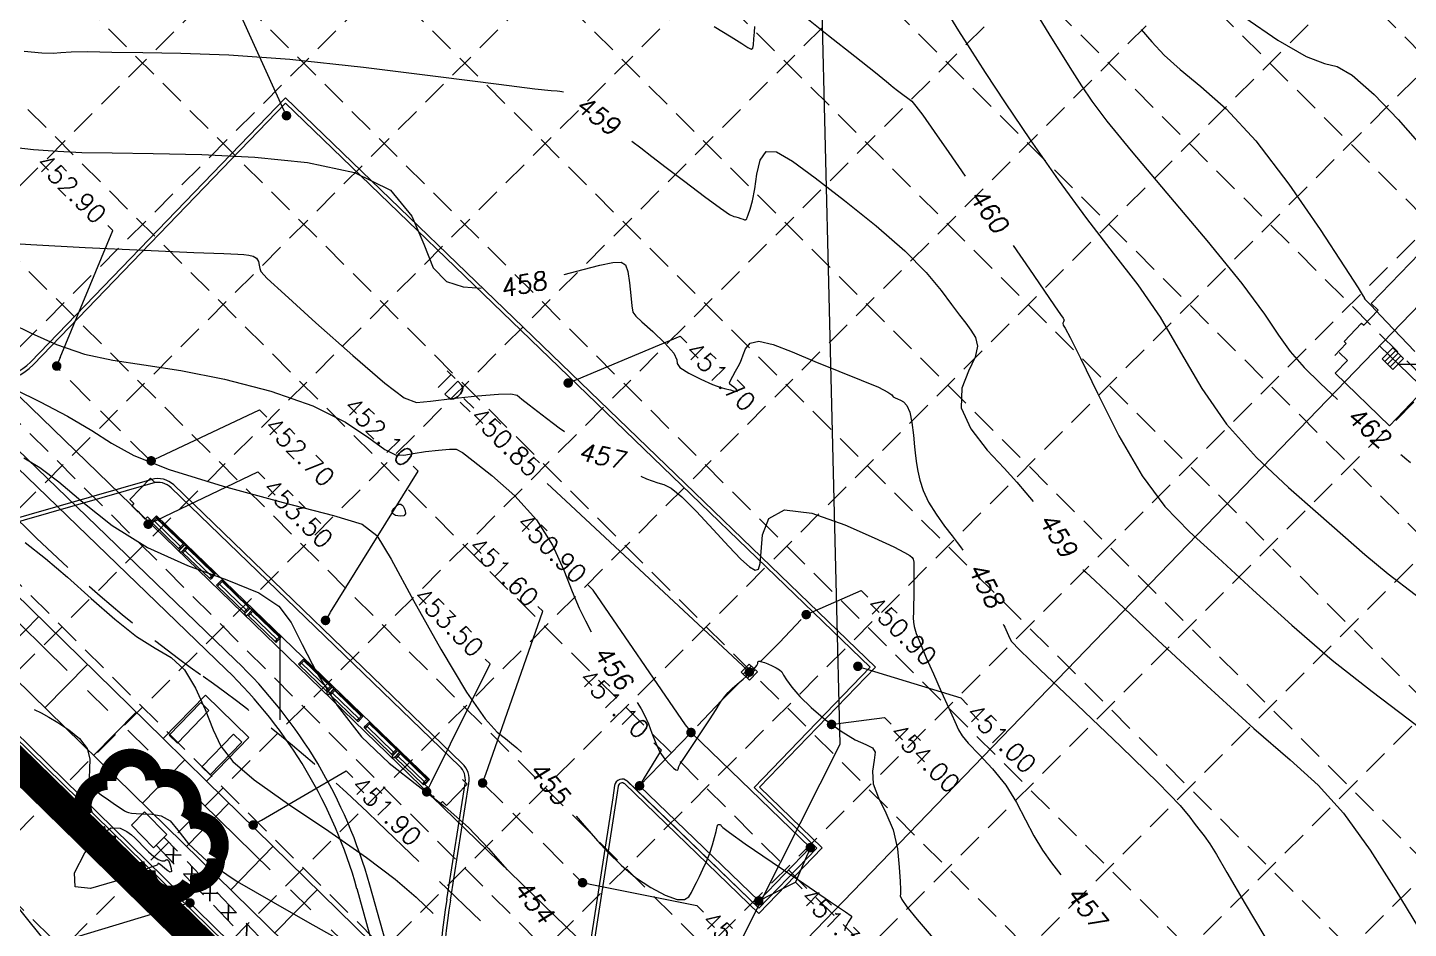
# Model space of a CAD drawing. Header units: inches. Extents: x 4334 to 5439, y 4649 to 5754.
# Drawn here: x 4711.9 to 4893.8, y 5162 to 5280.7 of the extents above; entities that cross this region are included whole.
import ezdxf
from ezdxf.enums import TextEntityAlignment as Align

# ---------------------------------------------------------------- set-up
doc = ezdxf.new("R2010")
doc.units = ezdxf.units.IN
doc.header["$LTSCALE"] = 30
doc.header["$MEASUREMENT"] = 0
for name, pattern in [('DIVIDE2', [0.625, 0.25, -0.125, 0, -0.125, 0, -0.125]), ('HIDDEN', [0.375, 0.25, -0.125]), ('HIDDEN2', [0.1875, 0.125, -0.0625]), ('PHANTOM2', [1.25, 0.625, -0.125, 0.125, -0.125, 0.125, -0.125])]:
    doc.linetypes.add(name, pattern=pattern)
for name, color, linetype in [('0s-furniture', 7, 'Continuous'), ('0S-jnts', 7, 'Continuous'), ('0S-walk', 1, 'Continuous'), ('BLDG', 10, 'Continuous'), ('BNDY RWC', 4, 'PHANTOM2'), ('CONTOUR_TXT', 5, 'Continuous'), ('CP-RIDGE-LINE', 7, 'HIDDEN2'), ('CURB', 6, 'Continuous'), ('CURB_FACE', 7, 'Continuous'), ('DA LINE', 211, 'DIVIDE2'), ('EC', 15, 'Continuous'), ('EX DUCT BANK', 1, 'HIDDEN'), ('GRID', 254, 'HIDDEN'), ('LEGEND', 7, 'Continuous'), ('PC', 15, 'Continuous'), ('PMAIN_EXST_DEMO', 7, 'Continuous'), ('SAWCUT', 3, 'HIDDEN'), ('SILTFENCE', 23, 'HIDDEN'), ('SW_AREA_DRAINS', 7, 'Continuous'), ('SW_INLET_EXST', 7, 'Continuous'), ('SW_PIPE_EXIST', 7, 'HIDDEN2'), ('SW_PIPE_HDPE', 6, 'Continuous'), ('SW_PIPE_HDPE_18', 1, 'Continuous')]:
    doc.layers.add(name, color=color, linetype=linetype)
doc.styles.add('C80', font='SIMPLEX.shx', dxfattribs={"height": 0.04})

# ---------------------------------------------------------------- blocks, each defined once
blk = doc.blocks.new('_Dot')
at = {"color": 0, "linetype": 'ByBlock', "lineweight": -2}
blk.add_line((-0.5, 0), (-1, 0), dxfattribs=at)
at = {"color": 0, "linetype": 'ByBlock', "const_width": 0.5}
blk.add_lwpolyline([(-0.25, 0, 1), (0.25, 0, 1)], format="xyb", close=True, dxfattribs=at)
blk = doc.blocks.new('inlet protection')
at = {"layer": 'LEGEND', "color": 170, "ltscale": 100, "const_width": 9.48}
blk.add_lwpolyline([(38.03, 58.52, 0.520567), (38.03, 58.52, 0.765195), (16.58, 47.73, 0.417879), (16.45, 28.3, 0.6649), (40.96, 24.56, 0.744833), (68.6, 22.24, 0.975642), (85.82, 40.03, 0.520567), (81.53, 61.46, 0.520567), (65.81, 60.03, 0.540264), (38.03, 58.52)], format="xyb", close=True, dxfattribs=at)

msp = doc.modelspace()

# ---------------------------------------------------------------- linework, layer by layer
at = {"layer": '0s-furniture', "color": 7, "lineweight": 0}
for points in [[(4730.58, 5187.43), (4734.75, 5191.74), (4735.83, 5190.7), (4731.66, 5186.39)], [(4734.9, 5183.26), (4739.07, 5187.57), (4740.14, 5186.53), (4735.98, 5182.22)]]:
    msp.add_lwpolyline(points, close=True, dxfattribs=at)
at = {"layer": '0S-jnts', "color": 7, "lineweight": 0}
for p, q in [((4713.39, 5203.05), (4707.79, 5197.33)), ((4719.81, 5196.77), (4714.21, 5191.05)), ((4726.23, 5190.48), (4720.63, 5184.77)), ((4735.5, 5181.4), (4729.79, 5187)), ((4732.64, 5184.2), (4727.05, 5178.48)), ((4738.46, 5178.5), (4732.87, 5172.79)), ((4744.28, 5172.81), (4738.69, 5167.09)), ((4750.11, 5167.11), (4744.51, 5161.39))]:
    msp.add_line(p, q, dxfattribs=at)
at = {"layer": '0S-walk', "color": 7, "lineweight": 0}
for p, q in [((4702.48, 5213.73), (4729.79, 5187)), ((4693.99, 5210.84), (4765.39, 5140.95)), ((4735.38, 5192.72), (4729.79, 5187)), ((4735.38, 5192.72), (4741.1, 5187.12)), ((4741.1, 5187.12), (4735.5, 5181.4)), ((4735.5, 5181.4), (4766.37, 5151.19))]:
    msp.add_line(p, q, dxfattribs=at)
at = {"layer": 'BLDG', "color": 7, "lineweight": 0}
for p, q in [((4888.92, 5244.32), (4899.34, 5255.11)), ((4889.85, 5243.42), (4888.92, 5244.32)), ((4887.94, 5241.44), (4889.85, 5243.42)), ((4885.35, 5239.31), (4887.67, 5241.71)), ((4887.67, 5241.71), (4887.94, 5241.44)), ((4884.12, 5237.48), (4885.63, 5239.04)), ((4885.63, 5239.04), (4885.35, 5239.31)), ((4885.79, 5236.81), (4884.17, 5235.13)), ((4884.71, 5237.85), (4885.79, 5236.81)), ((4884.17, 5235.13), (4891.33, 5228.21)), ((4891.33, 5228.21), (4895.96, 5233.01)), ((4728.12, 5221.3), (4725.4, 5218.48)), ((4728.75, 5220.69), (4728.12, 5221.3)), ((4725.4, 5218.48), (4725.93, 5217.96)), ((4725.93, 5217.96), (4725.65, 5217.66)), ((4725.65, 5217.66), (4726.47, 5216.86)), ((4726.47, 5216.86), (4726.54, 5216.91)), ((4726.54, 5216.91), (4726.66, 5216.79)), ((4726.66, 5216.79), (4726.62, 5216.72)), ((4726.62, 5216.72), (4727.44, 5215.92)), ((4727.44, 5215.92), (4727.73, 5216.22)), ((4727.73, 5216.22), (4728.27, 5215.7)), ((4728.27, 5215.7), (4728.91, 5216.36)), ((4728.34, 5215.41), (4731.83, 5212.04)), ((4728.6, 5215.68), (4732.09, 5212.31)), ((4764.88, 5181.63), (4728.91, 5216.36)), ((4728.91, 5216.01), (4732.41, 5212.64)), ((4728.97, 5216.07), (4732.46, 5212.7)), ((4735.89, 5208.11), (4732.4, 5211.49)), ((4736.15, 5208.38), (4732.66, 5211.76)), ((4736.47, 5208.71), (4732.98, 5212.09)), ((4736.53, 5208.77), (4733.03, 5212.15)), ((4737.55, 5207.67), (4741.04, 5204.3)), ((4737.61, 5207.73), (4741.1, 5204.36)), ((4736.97, 5207.07), (4740.46, 5203.7)), ((4737.23, 5207.34), (4740.72, 5203.97)), ((4744.53, 5199.78), (4741.03, 5203.15)), ((4744.79, 5200.05), (4741.29, 5203.42)), ((4745.1, 5200.38), (4741.61, 5203.75)), ((4745.16, 5200.44), (4741.67, 5203.81)), ((4748.02, 5196.93), (4751.51, 5193.55)), ((4748.34, 5197.26), (4751.83, 5193.88)), ((4748.4, 5197.32), (4751.89, 5193.94)), ((4747.76, 5196.66), (4751.25, 5193.28)), ((4755.89, 5189.96), (4752.4, 5193.33)), ((4755.95, 5190.02), (4752.46, 5193.39)), ((4755.32, 5189.36), (4751.82, 5192.73)), ((4755.58, 5189.63), (4752.08, 5193)), ((4756.4, 5188.32), (4759.89, 5184.95)), ((4756.66, 5188.59), (4760.15, 5185.22)), ((4756.97, 5188.92), (4760.47, 5185.55)), ((4757.03, 5188.98), (4760.52, 5185.61)), ((4763.95, 5181.03), (4760.46, 5184.4)), ((4764.21, 5181.3), (4760.72, 5184.67)), ((4764.53, 5181.63), (4761.04, 5185)), ((4764.59, 5181.69), (4761.09, 5185.06)), ((4764.25, 5180.97), (4764.88, 5181.63)), ((4764.78, 5180.45), (4764.25, 5180.97)), ((4764.49, 5180.15), (4764.78, 5180.45)), ((4769.84, 5181.01), (4767.12, 5178.2)), ((4769.21, 5181.62), (4769.84, 5181.01)), ((4765.32, 5179.36), (4764.49, 5180.15)), ((4765.39, 5179.4), (4765.32, 5179.36)), ((4765.51, 5179.29), (4765.39, 5179.4)), ((4765.47, 5179.21), (4765.51, 5179.29)), ((4766.29, 5178.42), (4765.47, 5179.21)), ((4766.58, 5178.72), (4766.29, 5178.42)), ((4767.12, 5178.2), (4766.58, 5178.72))]:
    msp.add_line(p, q, dxfattribs=at)
for points in [[(4728.4, 5215.75), (4728.54, 5215.62), (4728.34, 5215.41), (4728.2, 5215.54)], [(4728.84, 5216.2), (4728.97, 5216.07), (4728.54, 5215.62), (4728.4, 5215.75)], [(4732.03, 5212.25), (4732.17, 5212.12), (4731.96, 5211.91), (4731.83, 5212.04)], [(4732.87, 5212.31), (4732.12, 5211.53), (4731.88, 5211.76), (4732.63, 5212.54)], [(4732.46, 5212.7), (4732.6, 5212.57), (4732.17, 5212.12), (4732.03, 5212.25)], [(4732.6, 5211.7), (4732.47, 5211.83), (4732.26, 5211.62), (4732.4, 5211.49)], [(4733.03, 5212.15), (4732.9, 5212.28), (4732.47, 5211.83), (4732.6, 5211.7)], [(4736.23, 5208.19), (4736.09, 5208.32), (4735.89, 5208.11), (4736.03, 5207.98)], [(4736.66, 5208.64), (4736.53, 5208.77), (4736.09, 5208.32), (4736.23, 5208.19)], [(4737.47, 5207.86), (4737.61, 5207.73), (4737.17, 5207.28), (4737.04, 5207.41)], [(4737.04, 5207.41), (4737.17, 5207.28), (4736.97, 5207.07), (4736.83, 5207.2)], [(4741.5, 5203.97), (4740.75, 5203.19), (4740.51, 5203.42), (4741.26, 5204.2)], [(4741.1, 5204.36), (4741.23, 5204.23), (4740.8, 5203.78), (4740.67, 5203.91)], [(4740.67, 5203.91), (4740.8, 5203.78), (4740.6, 5203.57), (4740.46, 5203.7)], [(4741.23, 5203.36), (4741.1, 5203.49), (4740.9, 5203.28), (4741.03, 5203.15)], [(4741.67, 5203.81), (4741.53, 5203.94), (4741.1, 5203.49), (4741.23, 5203.36)], [(4745.3, 5200.31), (4745.16, 5200.44), (4744.73, 5199.99), (4744.86, 5199.86)], [(4744.86, 5199.86), (4744.73, 5199.99), (4744.53, 5199.78), (4744.66, 5199.65)], [(4747.83, 5197), (4747.96, 5196.87), (4747.76, 5196.66), (4747.63, 5196.79)], [(4748.26, 5197.45), (4748.4, 5197.32), (4747.96, 5196.87), (4747.83, 5197)], [(4751.46, 5193.49), (4751.59, 5193.36), (4751.39, 5193.15), (4751.25, 5193.28)], [(4752.29, 5193.55), (4751.54, 5192.77), (4751.3, 5193), (4752.05, 5193.78)], [(4751.89, 5193.94), (4752.02, 5193.81), (4751.59, 5193.36), (4751.46, 5193.49)], [(4752.03, 5192.94), (4751.89, 5193.07), (4751.69, 5192.86), (4751.82, 5192.73)], [(4752.46, 5193.39), (4752.32, 5193.52), (4751.89, 5193.07), (4752.03, 5192.94)], [(4755.65, 5189.44), (4755.52, 5189.57), (4755.32, 5189.36), (4755.45, 5189.23)], [(4756.09, 5189.89), (4755.95, 5190.02), (4755.52, 5189.57), (4755.65, 5189.44)], [(4756.46, 5188.66), (4756.6, 5188.53), (4756.4, 5188.32), (4756.26, 5188.45)], [(4756.9, 5189.11), (4757.03, 5188.98), (4756.6, 5188.53), (4756.46, 5188.66)], [(4760.09, 5185.16), (4760.23, 5185.03), (4760.02, 5184.82), (4759.89, 5184.95)], [(4760.93, 5185.22), (4760.18, 5184.44), (4759.94, 5184.67), (4760.69, 5185.45)], [(4760.52, 5185.61), (4760.66, 5185.48), (4760.23, 5185.03), (4760.09, 5185.16)], [(4760.66, 5184.61), (4760.53, 5184.74), (4760.32, 5184.53), (4760.46, 5184.4)], [(4761.09, 5185.06), (4760.96, 5185.19), (4760.53, 5184.74), (4760.66, 5184.61)], [(4764.29, 5181.11), (4764.15, 5181.24), (4763.95, 5181.03), (4764.09, 5180.9)], [(4764.72, 5181.56), (4764.59, 5181.69), (4764.15, 5181.24), (4764.29, 5181.11)]]:
    msp.add_lwpolyline(points, close=True, dxfattribs=at)
at = {"layer": 'BNDY RWC', "color": 7, "lineweight": 0}
msp.add_line((4770.65, 5143.43), (4602.29, 5308.73), dxfattribs=at)
at = {"layer": 'CONTOUR_TXT', "color": 7, "lineweight": 0}
for p, q in [((4792.55, 5180.78), (4799.33, 5187.8)), ((4792.55, 5180.78), (4799.33, 5187.8)), ((4799.33, 5187.8), (4815.03, 5172.64)), ((4799.33, 5187.8), (4815.03, 5172.64)), ((4792.55, 5180.78), (4808.25, 5165.62)), ((4792.55, 5180.78), (4808.25, 5165.62)), ((4808.25, 5165.62), (4815.03, 5172.64)), ((4808.25, 5165.62), (4815.03, 5172.64))]:
    msp.add_line(p, q, dxfattribs=at)
at = {"layer": 'CP-RIDGE-LINE', "color": 7, "lineweight": 0}
for p, q in [((4728.15, 5223.54), (4715.7, 5236)), ((4728.15, 5223.54), (4715.7, 5236)), ((4771.88, 5181.17), (4785.04, 5168.01)), ((4771.88, 5181.17), (4785.04, 5168.01))]:
    msp.add_line(p, q, dxfattribs=at)
at = {"layer": 'CURB', "color": 7, "lineweight": 0}
for p, q in [((4712.31, 5236.6), (4745.92, 5271.41)), ((4728.42, 5220.65), (4695.95, 5211.33)), ((4768.84, 5183.37), (4730.85, 5220.05)), ((4694.04, 5203.79), (4758.34, 5140.86)), ((4767.14, 5165.79), (4769.56, 5181.08)), ((4789.61, 5179.84), (4786.45, 5159.43))]:
    msp.add_line(p, q, dxfattribs=at)
msp.add_lwpolyline([(4745.92, 5271.41), (4823.62, 5196.4), (4808.34, 5180.58), (4816.61, 5172.59), (4808.28, 5163.95), (4790.59, 5181.02, 0.606815), (4789.75, 5180.74), (4789.61, 5179.84)], format="xyb", dxfattribs=at)
for centre, radius, start, end in [((4706.91, 5241.81), 7.5, 276.0097, 316.0097), ((4729.11, 5218.25), 2.5, 46.0097, 106.0097), ((4767.11, 5181.57), 2.5, 352.8796, 46.0097), ((4870.36, 5149.46), 104.5, 171.0097, 182.8319)]:
    msp.add_arc(centre, radius, start, end, dxfattribs=at)
at = {"layer": 'CURB_FACE', "color": 7, "lineweight": 0}
for p, q in [((4712.67, 5236.25), (4745.93, 5270.71)), ((4728.29, 5221.13), (4695.81, 5211.81)), ((4769.19, 5183.73), (4731.2, 5220.41)), ((4693.69, 5203.43), (4757.99, 5140.5)), ((4767.63, 5165.71), (4770.07, 5181.1)), ((4790.78, 5181.54), (4808.26, 5164.66)), ((4789.01, 5179.21), (4785.95, 5159.45))]:
    msp.add_line(p, q, dxfattribs=at)
msp.add_lwpolyline([(4745.93, 5270.71), (4822.91, 5196.39), (4807.63, 5180.56), (4815.9, 5172.58), (4808.27, 5164.66), (4790.94, 5181.38, 0.606815), (4789.26, 5180.82), (4789.01, 5179.21)], format="xyb", dxfattribs=at)
for centre, radius, start, end in [((4706.91, 5241.81), 8, 276.0097, 316.0097), ((4729.11, 5218.25), 3, 46.0097, 106.0097), ((4767.11, 5181.57), 3, 351.0097, 46.0097), ((4870.36, 5149.46), 104, 171.0097, 182.8319)]:
    msp.add_arc(centre, radius, start, end, dxfattribs=at)
at = {"layer": 'DA LINE', "color": 7, "linetype": 'Continuous', "lineweight": 0}
for p, q in [((4800.08, 5145.57), (4616.58, 5323.41)), ((4930.13, 5280.29), (4800.08, 5145.57)), ((4890.02, 5238.74), (5051.55, 5082.46))]:
    msp.add_line(p, q, dxfattribs=at)
at = {"layer": 'EC', "color": 43, "lineweight": 0, "flags": 128}
for points in [[(4814.13, 5282.27), (4817.44, 5279.61), (4820.89, 5276.89), (4823.64, 5274.73), (4825.09, 5273.55), (4825.66, 5273.07), (4825.97, 5272.8), (4826.51, 5272.38), (4827.23, 5271.84), (4827.9, 5271.35), (4828.4, 5270.95), (4828.95, 5270.33), (4829.87, 5269.11), (4831.36, 5266.99), (4833.3, 5264.21), (4835.46, 5261.08)], [(4844.45, 5283.11), (4846.46, 5279.85), (4848.12, 5277.16), (4849.52, 5274.94), (4850.79, 5272.97), (4852.15, 5270.97), (4854.12, 5268.34), (4857.31, 5264.42), (4862.02, 5258.85), (4867.29, 5252.6), (4871.88, 5246.97), (4874.88, 5242.93), (4876.74, 5240.15), (4878.26, 5237.99), (4880.08, 5235.9), (4882.21, 5233.8), (4884.48, 5231.68)], [(4802.38, 5280.8), (4804.63, 5279.45), (4806.02, 5278.55), (4806.81, 5278.02), (4807.24, 5277.82), (4807.45, 5277.94), (4807.54, 5278.4), (4807.61, 5279.17), (4807.68, 5280.04), (4807.73, 5280.79)], [(4833.51, 5281.93), (4834.57, 5280.25), (4836.05, 5277.9), (4838.06, 5274.76), (4840.7, 5270.74), (4844, 5265.87), (4847.69, 5260.59), (4851.44, 5255.49), (4854.95, 5250.96), (4858.18, 5246.78), (4861.12, 5242.52), (4863.83, 5237.91), (4866.63, 5233.11), (4869.89, 5228.4), (4873.83, 5224.01), (4878.04, 5220.07), (4881.96, 5216.66), (4885.21, 5213.8), (4888.11, 5211.26), (4891.15, 5208.72), (4894.72, 5205.96), (4898.71, 5203.01), (4902.93, 5199.96)], [(4858.62, 5280.43), (4860.03, 5278.78), (4861.67, 5277.04), (4863.76, 5275.14), (4866.48, 5272.92), (4869.83, 5269.95), (4873.75, 5265.73), (4878.09, 5260.05), (4882.22, 5254.04), (4885.43, 5249.13), (4887.2, 5246.37), (4887.87, 5245.3), (4887.99, 5245.09), (4887.99, 5245.05), (4887.99, 5245.04), (4887.99, 5245.03), (4887.99, 5245.02), (4887.99, 5245.02), (4887.99, 5245.01), (4888.11, 5244.89), (4888.88, 5244.08), (4890.96, 5241.9), (4894.69, 5238)], [(4872.3, 5281.98), (4876.63, 5279), (4880.36, 5276.84), (4882.76, 5275.95), (4884.46, 5275.52), (4886.43, 5274.4), (4889.31, 5271.84), (4892.49, 5268.55), (4895.04, 5265.66)], [(4711.48, 5277.55), (4713.83, 5277.33), (4715.29, 5277.3), (4716.33, 5277.39), (4717.66, 5277.48), (4719.86, 5277.49), (4723.01, 5277.44), (4727.1, 5277.38), (4732.14, 5277.3), (4738.46, 5277.07), (4746.48, 5276.48), (4756.19, 5275.44), (4766.02, 5274.22), (4774.03, 5273.19), (4778.77, 5272.6), (4780.92, 5272.38), (4781.68, 5272.33), (4782.06, 5272.29), (4782.32, 5272.25), (4782.52, 5272.2)], [(4699.96, 5266.07), (4704.56, 5265.52), (4708.9, 5265.02), (4712.71, 5264.62), (4715.9, 5264.36), (4719.09, 5264.21), (4723.08, 5264.14), (4728.46, 5264.08), (4734.9, 5263.93), (4741.88, 5263.58), (4748.81, 5262.89), (4755.01, 5261.55), (4759.74, 5259.24), (4762.55, 5255.84), (4764.11, 5252.11), (4765.38, 5249), (4767.12, 5247.22), (4769.3, 5246.51), (4771.69, 5246.32)], [(4791.52, 5265.71), (4792.73, 5264.8), (4794.16, 5263.7), (4796.06, 5262.25), (4798.53, 5260.38), (4801.1, 5258.43), (4803.2, 5256.88), (4804.41, 5256.05), (4804.95, 5255.77), (4805.22, 5255.71), (4805.55, 5255.63), (4805.91, 5255.52), (4806.21, 5255.41), (4806.39, 5255.35), (4806.48, 5255.33), (4806.52, 5255.34), (4806.56, 5255.36), (4806.6, 5255.38), (4806.63, 5255.41), (4806.66, 5255.46), (4806.73, 5255.63), (4806.87, 5256.01), (4807.11, 5256.73), (4807.42, 5257.85), (4807.72, 5259.41), (4808, 5261.36), (4808.43, 5263.21), (4809.22, 5264.34), (4810.59, 5264.28), (4812.69, 5263.07), (4815.67, 5260.87), (4819.55, 5257.9), (4823.73, 5254.55), (4827.5, 5251.26), (4830.31, 5248.4), (4832.26, 5246.03), (4833.64, 5244.17), (4834.69, 5242.78), (4835.52, 5241.72), (4836.21, 5240.79), (4836.79, 5239.83), (4837.06, 5238.69), (4836.78, 5237.25), (4835.88, 5235.4), (4834.99, 5233.16), (4834.92, 5230.59), (4836.21, 5227.79), (4838.35, 5225.01), (4840.56, 5222.6), (4842.23, 5220.77), (4843.44, 5219.39), (4844.41, 5218.24)], [(4707.4, 5252.4), (4712.38, 5252.07), (4719.5, 5251.68), (4727.28, 5251.32), (4733.84, 5251.04), (4737.77, 5250.88), (4739.62, 5250.81), (4740.43, 5250.77), (4741.07, 5250.7), (4741.63, 5250.56), (4742.07, 5250.28), (4742.33, 5249.85), (4742.46, 5249.37), (4742.51, 5248.93), (4742.65, 5248.54), (4743.51, 5247.62), (4745.81, 5245.49), (4749.92, 5241.78), (4754.79, 5237.46), (4759, 5233.83), (4761.55, 5231.87), (4763.18, 5231.28), (4765.02, 5231.44), (4767.88, 5231.79), (4771.18, 5232.14), (4773.97, 5232.39), (4775.6, 5232.43), (4776.42, 5232.22), (4777.05, 5231.73), (4777.99, 5230.98), (4779.14, 5230.08), (4780.27, 5229.21), (4781.2, 5228.51), (4781.97, 5227.93), (4782.65, 5227.43)], [(4841.76, 5251.95), (4843.9, 5248.83), (4845.8, 5246.07), (4847.23, 5244), (4848.02, 5242.85), (4848.34, 5242.4), (4848.41, 5242.29), (4848.45, 5242.22), (4848.47, 5242.14), (4848.45, 5242.04), (4848.38, 5241.9), (4848.33, 5241.72), (4848.37, 5241.48), (4848.6, 5241.06), (4849.27, 5239.85), (4850.63, 5237.13), (4852.86, 5232.5), (4855.69, 5226.9), (4858.74, 5221.62), (4861.76, 5217.56), (4864.98, 5214.23), (4868.76, 5210.79), (4873.33, 5206.6), (4878.46, 5201.95), (4883.81, 5197.33), (4889.05, 5193.19), (4893.81, 5189.59), (4897.76, 5186.55)], [(4782.64, 5248.13), (4785.11, 5248.8), (4787.32, 5249.37), (4789.05, 5249.73), (4790.12, 5249.78), (4790.69, 5249.41), (4790.99, 5248.51), (4791.21, 5247.04), (4791.4, 5245.38), (4791.54, 5244), (4791.68, 5243.19), (4792.04, 5242.66), (4792.87, 5241.91), (4794.3, 5240.63), (4795.9, 5239.1), (4797.07, 5237.75), (4797.46, 5236.91), (4797.5, 5236.39), (4797.87, 5235.88), (4799.02, 5235.15), (4800.63, 5234.34), (4802.18, 5233.66), (4803.27, 5233.25), (4803.92, 5233.06), (4804.3, 5232.99), (4804.52, 5232.94), (4804.68, 5232.88), (4804.88, 5232.82), (4805.14, 5232.75), (4805.39, 5232.73), (4805.47, 5232.8), (4805.29, 5233.01), (4804.97, 5233.29), (4804.65, 5233.53), (4804.45, 5233.69), (4804.41, 5233.86), (4804.54, 5234.18), (4804.82, 5234.72), (4805.19, 5235.39), (4805.54, 5236.01), (4805.8, 5236.5), (4806, 5236.95), (4806.21, 5237.53), (4806.5, 5238.34), (4807.11, 5239.07), (4808.27, 5239.36), (4810.16, 5238.92), (4812.67, 5237.94), (4815.62, 5236.68), (4818.79, 5235.39), (4821.75, 5234.22), (4824.01, 5233.28), (4825.27, 5232.65), (4825.78, 5232.27), (4825.98, 5232.04), (4826.21, 5231.89), (4826.53, 5231.75), (4826.92, 5231.59), (4827.34, 5231.35), (4827.77, 5230.88), (4828.14, 5229.99), (4828.42, 5228.62), (4828.62, 5226.99), (4828.76, 5225.45), (4828.89, 5224.23), (4829.02, 5223.22), (4829.19, 5222.21), (4829.46, 5221.03), (4829.9, 5219.67), (4830.61, 5218.16), (4831.61, 5216.54), (4832.73, 5214.99), (4833.71, 5213.71), (4834.4, 5212.82), (4834.83, 5212.25), (4835.14, 5211.83)], [(4709.72, 5241.72), (4712.42, 5240.4), (4715.76, 5238.93), (4719.41, 5237.66), (4723.15, 5236.83), (4727.24, 5236.22), (4732.1, 5235.48), (4737.89, 5234.33), (4743.99, 5232.75), (4749.52, 5230.83), (4753.81, 5228.66), (4756.9, 5226.61), (4759.01, 5225.09), (4760.42, 5224.39), (4761.51, 5224.32), (4762.72, 5224.54), (4764.34, 5224.8), (4766.07, 5225.01), (4767.51, 5225.14), (4768.39, 5225.12), (4769.21, 5224.7), (4770.64, 5223.6), (4773.1, 5221.64), (4776.12, 5218.96), (4778.96, 5215.81), (4781.09, 5212.46), (4782.57, 5209.2), (4783.67, 5206.36), (4784.59, 5204.18), (4785.41, 5202.49), (4786.18, 5201.04)], [(4710.29, 5232.99), (4713.61, 5231.34), (4717.17, 5229.46), (4720.4, 5227.6), (4722.99, 5225.92), (4725.95, 5224.27), (4730.6, 5222.43), (4737.68, 5220.26), (4745.6, 5218.1), (4752.21, 5216.37), (4755.99, 5215.23), (4757.96, 5213.73), (4759.81, 5210.63), (4762.77, 5205.21), (4766.38, 5198.78), (4769.76, 5193.12), (4772.19, 5189.61), (4773.8, 5187.84), (4774.88, 5186.99), (4775.7, 5186.36), (4776.37, 5185.77), (4776.98, 5185.22)], [(4711.44, 5223.99), (4713.55, 5222.71), (4716.05, 5220.83), (4719.19, 5218.14), (4723.07, 5215.07), (4727.71, 5212.15), (4733, 5209.8), (4738.19, 5207.91), (4742.4, 5206.21), (4745.03, 5204.44), (4746.64, 5202.28), (4748.09, 5199.39), (4750.08, 5195.59), (4752.71, 5191.35), (4755.91, 5187.25), (4759.57, 5183.77), (4763.38, 5180.77), (4766.95, 5178.01), (4770.01, 5175.27), (4772.67, 5172.5), (4775.13, 5169.73)], [(4892.85, 5224.4), (4893, 5224.28), (4893.35, 5223.99), (4894.11, 5223.36)], [(4792.71, 5221.55), (4793.47, 5221.23), (4794.22, 5220.94), (4794.97, 5220.7), (4795.74, 5220.47), (4796.72, 5219.98), (4798.13, 5218.86), (4800.07, 5216.91), (4802.26, 5214.55), (4804.31, 5212.31), (4805.9, 5210.65), (4807.03, 5209.63), (4807.77, 5209.19), (4808.2, 5209.31), (4808.43, 5210.08), (4808.55, 5211.6), (4808.76, 5213.82), (4809.59, 5215.97), (4811.65, 5217.13), (4815.26, 5216.68), (4819.58, 5215.17), (4823.47, 5213.46), (4826.04, 5212.24), (4827.45, 5211.52), (4828.14, 5211.1), (4828.47, 5210.84), (4828.6, 5210.65), (4828.63, 5210.47), (4828.66, 5210.23), (4828.68, 5209.82), (4828.69, 5209.13), (4828.69, 5208.12), (4828.68, 5206.9), (4828.66, 5205.66), (4828.64, 5204.56), (4828.63, 5203.63), (4828.61, 5202.9), (4828.62, 5202.34), (4828.72, 5201.75), (4829, 5200.86), (4829.55, 5199.48), (4830.31, 5197.65), (4831.26, 5195.51), (4832.3, 5193.2), (4833.29, 5191.02), (4834.07, 5189.27), (4834.56, 5188.16), (4835.04, 5187.34), (4835.86, 5186.38), (4837.29, 5184.92), (4839.05, 5183.03), (4840.79, 5180.86), (4842.21, 5178.57), (4843.39, 5176.3), (4844.48, 5174.18), (4845.63, 5172.31), (4846.82, 5170.62), (4848.03, 5169.03)], [(4711.62, 5212.83), (4714.28, 5210.73), (4717.21, 5208.25), (4720.32, 5205.46), (4723.41, 5202.72), (4726.28, 5200.46), (4728.75, 5198.93), (4730.83, 5197.67), (4732.59, 5196.06), (4734.07, 5193.66), (4735.31, 5190.83), (4736.36, 5188.14), (4737.38, 5185.98), (4738.95, 5183.97), (4741.79, 5181.56), (4746.29, 5178.37), (4751.61, 5174.79), (4756.6, 5171.35), (4760.35, 5168.49), (4763.11, 5166.1), (4765.37, 5163.95)], [(4850.96, 5209.25), (4850.96, 5209.25), (4850.99, 5209.22), (4851.07, 5209.16), (4851.35, 5208.91), (4852.56, 5207.78), (4855.56, 5204.95), (4860.84, 5199.96), (4867.31, 5193.93), (4873.48, 5188.33), (4878.25, 5184.22), (4881.96, 5180.87), (4885.3, 5177.16), (4888.8, 5172.31), (4892.19, 5167), (4895.04, 5162.3)], [(4840.46, 5202.09), (4840.54, 5201.91), (4840.65, 5201.68), (4840.78, 5201.38), (4840.97, 5200.99), (4841.16, 5200.56), (4841.32, 5200.19), (4841.56, 5199.8), (4842.6, 5198.71), (4845.33, 5196.07), (4850.19, 5191.44), (4855.93, 5185.95), (4860.87, 5181.15), (4863.76, 5178.18), (4865.04, 5176.66), (4865.62, 5175.85), (4866.21, 5175.08), (4866.91, 5174.2), (4867.68, 5173.14), (4868.55, 5171.73), (4869.93, 5169.34), (4872.34, 5165.23), (4876.02, 5159.06)], [(4792.25, 5191.75), (4792.74, 5190.9), (4793.23, 5189.99), (4793.71, 5188.93), (4794.18, 5187.7), (4794.68, 5186.41), (4795.24, 5185.22), (4795.88, 5184.27), (4796.52, 5183.57), (4797.03, 5183.12), (4797.35, 5182.9), (4797.51, 5182.85), (4797.58, 5182.9), (4797.64, 5182.98), (4797.68, 5183.08), (4797.7, 5183.18), (4797.73, 5183.3), (4797.92, 5183.67), (4798.45, 5184.51), (4799.42, 5185.97), (4800.63, 5187.76), (4801.77, 5189.48), (4802.62, 5190.83), (4803.23, 5191.8), (4803.73, 5192.52), (4804.23, 5193.08), (4804.77, 5193.59), (4805.43, 5194.15), (4806.22, 5194.83), (4807.01, 5195.55), (4807.63, 5196.18), (4807.98, 5196.62), (4808.12, 5196.9), (4808.15, 5197.07), (4808.18, 5197.16), (4808.26, 5197.2), (4808.4, 5197.18), (4808.65, 5197.12), (4809, 5197), (4809.46, 5196.83), (4810, 5196.6), (4810.55, 5196.34), (4810.99, 5196.06), (4811.28, 5195.77), (4811.53, 5195.37), (4811.92, 5194.74), (4812.61, 5193.79), (4813.68, 5192.55), (4815.16, 5191.08), (4817.06, 5189.49), (4819.1, 5187.99), (4820.96, 5186.84), (4822.36, 5186.2), (4823.24, 5185.78), (4823.58, 5185.2), (4823.47, 5184.15), (4823.25, 5182.7), (4823.34, 5181.02), (4824.01, 5179.21), (4825.01, 5177.23), (4825.95, 5174.99), (4826.52, 5172.48), (4826.77, 5170.06), (4826.86, 5168.16), (4826.91, 5167.1), (4826.93, 5166.66), (4826.91, 5166.5), (4826.9, 5166.3), (4827.1, 5165.81), (4827.77, 5164.83), (4829.12, 5163.15), (4831.24, 5160.71)], [(4712.81, 5190.85), (4713.71, 5190.38), (4714.72, 5189.82), (4715.93, 5189.1), (4717.38, 5188.15), (4718.78, 5187.01), (4719.78, 5185.71), (4720.13, 5184.33), (4720.09, 5182.99), (4720.04, 5181.82), (4720.29, 5180.92), (4720.84, 5180.21), (4721.63, 5179.57), (4722.57, 5178.91), (4723.51, 5178.28), (4724.26, 5177.79), (4724.7, 5177.5), (4724.97, 5177.35), (4725.22, 5177.26), (4725.63, 5177.18), (4726.25, 5177.11), (4727.13, 5177.07), (4728.28, 5177.03), (4729.54, 5176.81), (4730.7, 5176.17), (4731.71, 5174.95), (4733.11, 5173.15), (4735.58, 5170.86), (4739.53, 5168.19), (4744.27, 5165.43), (4748.82, 5162.88), (4752.39, 5160.82)], [(4784.21, 5176.8), (4785.01, 5175.86), (4785.91, 5174.8), (4787.02, 5173.53), (4788.43, 5171.99), (4790.11, 5170.32), (4792, 5168.72), (4794.02, 5167.36), (4795.94, 5166.36), (4797.49, 5165.82), (4798.48, 5165.8), (4799.05, 5166.17), (4799.39, 5166.73), (4799.71, 5167.36), (4800.05, 5168.05), (4800.44, 5168.85), (4800.89, 5169.78), (4801.35, 5170.82), (4801.79, 5171.91), (4802.16, 5173.01), (4802.44, 5173.99), (4802.63, 5174.75), (4802.74, 5175.19), (4802.79, 5175.4), (4802.8, 5175.49), (4802.8, 5175.55), (4802.82, 5175.61), (4802.87, 5175.65), (4802.96, 5175.68), (4803.08, 5175.68), (4803.18, 5175.68), (4803.23, 5175.66), (4803.26, 5175.6), (4803.32, 5175.5), (4803.53, 5175.28), (4804.38, 5174.62), (4806.46, 5173.15), (4810.04, 5170.71), (4814.2, 5167.89), (4817.72, 5165.51), (4819.68, 5164.17), (4820.41, 5163.67), (4820.5, 5163.58), (4820.49, 5163.55), (4820.45, 5163.49), (4820.36, 5163.35), (4820.21, 5163.1), (4820.03, 5162.8), (4819.88, 5162.55), (4819.78, 5162.37), (4819.69, 5162.14), (4819.53, 5161.69)]]:
    msp.add_lwpolyline(points, dxfattribs=at)
for points in [[(4760.01, 5216.64), (4759.96, 5216.96), (4760.17, 5217.3), (4760.44, 5217.57), (4760.64, 5217.74), (4760.75, 5217.82), (4760.83, 5217.86), (4760.91, 5217.87), (4760.98, 5217.88), (4761.04, 5217.89), (4761.07, 5217.89), (4761.1, 5217.87), (4761.16, 5217.83), (4761.26, 5217.75), (4761.39, 5217.6), (4761.54, 5217.35), (4761.68, 5216.99), (4761.71, 5216.62), (4761.5, 5216.36), (4761, 5216.29), (4760.42, 5216.4), (4760.01, 5216.64)], [(4729.95, 5170.91), (4730.17, 5171.02), (4730.33, 5171.08), (4730.49, 5170.93), (4730.69, 5170.48), (4730.85, 5169.9), (4730.89, 5169.48), (4730.72, 5169.39), (4730.41, 5169.57), (4730.03, 5169.87), (4729.68, 5170.17), (4729.38, 5170.4), (4729.19, 5170.53), (4729.11, 5170.54), (4729.09, 5170.47), (4729.05, 5170.38), (4728.85, 5170.3), (4728.1, 5170.02), (4726.33, 5169.33), (4723.38, 5168.18), (4720.24, 5167.27), (4718.18, 5167.47), (4718.12, 5169.32), (4719.49, 5171.97), (4721.36, 5174.24), (4722.95, 5175.23), (4724.15, 5175.21), (4725.01, 5174.76), (4725.6, 5174.33), (4726.05, 5173.93), (4726.53, 5173.44), (4727.16, 5172.78), (4727.86, 5172.07), (4728.55, 5171.47), (4729.14, 5171.09), (4729.61, 5170.91), (4729.95, 5170.91)]]:
    msp.add_lwpolyline(points, close=True, dxfattribs=at)
at = {"layer": 'EX DUCT BANK', "color": 7, "lineweight": 0}
msp.add_lwpolyline([(4540.56, 5382.47), (4711.77, 5214.7, 0.038719), (4734.87, 5195.32, -0.036888), (4758.09, 5176), (4785.37, 5149.65), (4783.72, 5147.94)], format="xyb", dxfattribs=at)
at = {"layer": 'GRID', "color": 253, "linetype": 'HIDDEN', "ltscale": 0.45}
for p, q in [((4599.81, 5572.97), (5257.42, 4915.36)), ((4589.2, 5562.37), (5246.81, 4904.76)), ((4578.6, 5551.76), (5236.21, 4894.15)), ((4567.99, 5541.15), (5225.6, 4883.54)), ((4557.38, 5530.55), (5214.99, 4872.94)), ((4546.78, 5519.94), (5204.39, 4862.33)), ((4971.04, 5519.94), (4599.76, 5148.66)), ((4536.17, 5509.33), (5193.78, 4851.72)), ((4981.65, 5509.33), (4610.37, 5138.05)), ((4525.56, 5498.73), (5183.17, 4841.12)), ((4992.25, 5498.73), (4620.98, 5127.45)), ((4514.96, 5488.12), (5172.57, 4830.51)), ((5002.86, 5488.12), (4631.58, 5116.84)), ((4504.35, 5477.51), (5161.96, 4819.9)), ((5013.47, 5477.51), (4642.19, 5106.23)), ((4493.74, 5466.91), (5151.35, 4809.3)), ((5024.07, 5466.91), (4652.8, 5095.63)), ((4483.14, 5456.3), (5140.75, 4798.69)), ((5034.68, 5456.3), (4663.4, 5085.02)), ((4472.53, 5445.69), (5130.14, 4788.08)), ((5045.29, 5445.69), (4674.01, 5074.41)), ((4461.92, 5435.09), (5119.53, 4777.48)), ((5055.89, 5435.09), (4684.61, 5063.81)), ((4451.32, 5424.48), (5108.93, 4766.87)), ((5066.5, 5424.48), (4695.22, 5053.2)), ((5077.11, 5413.87), (4705.83, 5042.6)), ((5087.71, 5403.27), (4716.43, 5031.99)), ((5098.32, 5392.66), (4727.04, 5021.38)), ((5108.93, 5382.05), (4737.65, 5010.78))]:
    msp.add_line(p, q, dxfattribs=at)
at = {"layer": 'PC', "color": 43, "lineweight": 0}
for p, q in [((4810.98, 5199.64), (4813.86, 5202.68)), ((4810.98, 5199.64), (4813.86, 5202.68)), ((4808.43, 5197.1), (4810.98, 5199.64)), ((4808.43, 5197.1), (4810.98, 5199.64)), ((4805.92, 5194.59), (4803.38, 5192.04)), ((4805.92, 5194.59), (4803.38, 5192.04)), ((4803.38, 5192.04), (4800.18, 5188.68)), ((4803.38, 5192.04), (4800.18, 5188.68))]:
    msp.add_line(p, q, dxfattribs=at)
for points in [[(4745.53, 5270.19), (4739.25, 5284.03), (4738.6, 5284.68)], [(4745.53, 5270.19), (4739.25, 5284.03), (4738.6, 5284.68)], [(4716.24, 5237.22), (4723.15, 5253.93), (4722.5, 5254.58)], [(4716.24, 5237.22), (4723.15, 5253.93), (4722.5, 5254.58)], [(4784.3, 5234.32), (4797.91, 5240.03), (4798.79, 5239.15)], [(4784.3, 5234.32), (4797.91, 5240.03), (4798.79, 5239.15)], [(4729.34, 5224.12), (4742.49, 5230.3), (4743.43, 5229.35)], [(4729.34, 5224.12), (4742.49, 5230.3), (4743.43, 5229.35)], [(4728.95, 5215.78), (4742.26, 5222.16), (4743.2, 5221.22)], [(4728.95, 5215.78), (4742.26, 5222.16), (4743.2, 5221.22)], [(4751.84, 5203.63), (4763.38, 5222.22), (4762.72, 5222.87)], [(4751.84, 5203.63), (4763.38, 5222.22), (4762.72, 5222.87)], [(4806.1, 5196.61), (4782.85, 5218.3), (4780.4, 5220.58)], [(4806.1, 5196.61), (4782.85, 5218.3), (4780.4, 5220.58)], [(4798.62, 5188.83), (4786.45, 5206.54), (4785.8, 5207.2)], [(4798.62, 5188.83), (4786.45, 5206.54), (4785.8, 5207.2)], [(4815.65, 5203.83), (4821.76, 5206.52), (4822.64, 5205.64)], [(4815.65, 5203.83), (4821.76, 5206.52), (4822.64, 5205.64)], [(4772.28, 5182.32), (4779.81, 5203.77), (4779.16, 5204.42)], [(4772.28, 5182.32), (4779.81, 5203.77), (4779.16, 5204.42)], [(4765.06, 5181.1), (4772.87, 5196.83), (4772.22, 5197.48)], [(4765.06, 5181.1), (4772.87, 5196.83), (4772.22, 5197.48)], [(4822.5, 5196.16), (4834.87, 5192.35), (4835.75, 5191.46)], [(4822.5, 5196.16), (4834.87, 5192.35), (4835.75, 5191.46)], [(4819.08, 5189.02), (4824.83, 5189.76), (4825.71, 5188.88)], [(4819.08, 5189.02), (4824.83, 5189.76), (4825.71, 5188.88)], [(4793.21, 5181.84), (4795.43, 5185.46), (4794.45, 5186.44)], [(4793.21, 5181.84), (4795.43, 5185.46), (4794.45, 5186.44)], [(4742.73, 5176.25), (4753.89, 5182.77), (4754.76, 5181.89)], [(4742.73, 5176.25), (4753.89, 5182.77), (4754.76, 5181.89)], [(4814.55, 5171.48), (4813.1, 5168.08), (4813.98, 5167.2)], [(4814.55, 5171.48), (4813.1, 5168.08), (4813.98, 5167.2)], [(4786.27, 5167.77), (4800.08, 5165.02), (4800.97, 5164.13)], [(4786.27, 5167.77), (4800.08, 5165.02), (4800.97, 5164.13)], [(4809.37, 5166.19), (4813.1, 5168.08), (4813.98, 5167.2)], [(4809.37, 5166.19), (4813.1, 5168.08), (4813.98, 5167.2)], [(4732.12, 5164.99), (4707.82, 5157.67), (4706.89, 5158.58)], [(4732.12, 5164.99), (4707.82, 5157.67), (4706.89, 5158.58)]]:
    msp.add_lwpolyline(points, dxfattribs=at)
at = {"layer": 'PMAIN_EXST_DEMO', "color": 7, "lineweight": 0}
for p, q in [((4818.98, 5186.25), (4813.18, 5421.74)), ((4805.83, 5160.22), (4818.98, 5186.25))]:
    msp.add_line(p, q, dxfattribs=at)
at = {"layer": 'SAWCUT', "color": 7, "lineweight": 0}
msp.add_line((4696.21, 5182.73), (4759.71, 5103.77), dxfattribs=at)
at = {"layer": 'SILTFENCE', "color": 200, "lineweight": 0}
msp.add_line((4756.5, 5140.26), (4642.29, 5252.23), dxfattribs=at)
at = {"layer": 'SILTFENCE', "color": 200, "linetype": 'Continuous', "const_width": 4}
msp.add_lwpolyline([(5084.71, 5256.74), (5105.72, 4984.79), (5104.35, 4979.91), (5102.26, 4976), (5100.1, 4973.03), (5097.78, 4970.64), (5095.25, 4968.31), (5091.39, 4967.13), (5005.71, 4954.08, -0.225991), (4916.54, 4982.09), (4587.06, 5304.64), (4596.78, 5314.5), (4567.65, 5342.16), (4596.93, 5390.66), (4667.82, 5415.99), (4711.36, 5459.98), (4730.39, 5442.52)], format="xyb", dxfattribs=at)
at = {"layer": 'SW_AREA_DRAINS', "color": 5, "lineweight": 0}
for p, q in [((4892.13, 5238.1), (4890.73, 5236.67)), ((4892.13, 5238.1), (4890.73, 5236.67)), ((4892.48, 5237.76), (4891.08, 5236.33)), ((4892.48, 5237.76), (4891.08, 5236.33)), ((4892.85, 5237.4), (4891.45, 5235.97)), ((4892.85, 5237.4), (4891.45, 5235.97)), ((4807.26, 5196.56), (4806.21, 5195.49)), ((4807.26, 5196.56), (4806.21, 5195.49)), ((4807.53, 5196.29), (4806.49, 5195.22)), ((4807.53, 5196.29), (4806.49, 5195.22)), ((4807.8, 5196.04), (4806.75, 5194.96)), ((4807.8, 5196.04), (4806.75, 5194.96))]:
    msp.add_line(p, q, dxfattribs=at)
for points in [[(4891.76, 5238.46), (4890.36, 5237.03), (4891.79, 5235.63), (4893.19, 5237.06)], [(4891.76, 5238.46), (4890.36, 5237.03), (4891.79, 5235.63), (4893.19, 5237.06)], [(4808.07, 5195.77), (4807.02, 5194.7), (4805.95, 5195.75), (4807, 5196.82)], [(4808.07, 5195.77), (4807.02, 5194.7), (4805.95, 5195.75), (4807, 5196.82)]]:
    msp.add_lwpolyline(points, close=True, dxfattribs=at)
at = {"layer": 'SW_INLET_EXST', "color": 5, "lineweight": 0}
for p, q in [((4727.35, 5177.34), (4725.63, 5175.58)), ((4730.26, 5174.36), (4727.35, 5177.34)), ((4728.54, 5172.6), (4725.63, 5175.58)), ((4728.54, 5172.6), (4730.26, 5174.36))]:
    msp.add_line(p, q, dxfattribs=at)
at = {"layer": 'SW_PIPE_EXIST', "color": 5}
for p, q in [((4762.75, 5139.62), (4729.94, 5173.99)), ((4762.31, 5137.91), (4728.86, 5172.96))]:
    msp.add_line(p, q, dxfattribs=at)
at = {"layer": 'SW_PIPE_EXIST', "color": 5, "linetype": 'Continuous'}
for p, q in [((4732.18, 5171.66), (4730.06, 5171.71)), ((4731.09, 5170.62), (4731.14, 5172.74)), ((4733.51, 5168.09), (4733.56, 5170.21)), ((4734.59, 5169.12), (4732.47, 5169.17)), ((4735.92, 5165.56), (4735.97, 5167.68)), ((4737.01, 5166.59), (4734.89, 5166.64)), ((4739.43, 5164.06), (4737.3, 5164.11)), ((4738.34, 5163.02), (4738.39, 5165.15)), ((4740.76, 5160.49), (4740.81, 5162.61))]:
    msp.add_line(p, q, dxfattribs=at)
at = {"layer": 'SW_PIPE_HDPE', "color": 5, "lineweight": 0}
for p, q in [((4892.49, 5236.34), (4901.97, 5236.34)), ((4892.49, 5236.34), (4901.97, 5236.34)), ((4745.18, 5200.65), (4745.18, 5196.93)), ((4745.18, 5200.65), (4745.18, 5196.93)), ((4745.18, 5196.93), (4745.18, 5193.2)), ((4745.18, 5196.93), (4745.18, 5193.2)), ((4745.18, 5193.2), (4745.18, 5189.48)), ((4745.18, 5193.2), (4745.18, 5189.48))]:
    msp.add_line(p, q, dxfattribs=at)
at = {"layer": 'SW_PIPE_HDPE_18', "color": 5, "lineweight": 0}
for p, q in [((4644.92, 5288.48), (4739.32, 5197.35)), ((4644.92, 5288.48), (4739.32, 5197.35)), ((4738.11, 5196.09), (4643.71, 5287.22)), ((4738.11, 5196.09), (4643.71, 5287.22)), ((4760.44, 5155.43), (4757.02, 5167.68)), ((4760.44, 5155.43), (4757.02, 5167.68)), ((4758.75, 5154.96), (4755.33, 5167.21)), ((4758.75, 5154.96), (4755.33, 5167.21))]:
    msp.add_line(p, q, dxfattribs=at)
for radius in [65.88, 65.88, 64.12, 64.12]:
    msp.add_arc((4693.57, 5149.95), radius, 15.6138, 46.0097, dxfattribs=at)

# ---------------------------------------------------------------- block references
at = {"layer": 'PC', "color": 43, "lineweight": 0, "xscale": 1.25, "yscale": 1.25, "zscale": 1.25}
for p, rotation in [((4746.04, 5269.05), 294.3812597339195), ((4746.04, 5269.05), 294.3812597339195), ((4715.77, 5236.07), 247.5390096401913), ((4715.77, 5236.07), 247.5390096401913), ((4783.15, 5233.84), 202.7626914072517), ((4783.15, 5233.84), 202.7626914072517), ((4728.21, 5223.59), 205.1694212156925), ((4728.21, 5223.59), 205.1694212156925), ((4727.82, 5215.24), 205.6047813797786), ((4727.82, 5215.24), 205.6047813797786), ((4814.5, 5203.33), 203.7625679784395), ((4814.5, 5203.33), 203.7625679784395), ((4751.18, 5202.56), 238.1921711358398), ((4751.18, 5202.56), 238.1921711358398), ((4807.01, 5195.76), 316.9809031870859), ((4807.01, 5195.76), 316.9809031870859), ((4821.31, 5196.52), 162.8750770754811), ((4821.31, 5196.52), 162.8750770754811), ((4817.84, 5188.86), 187.3584792440165), ((4817.84, 5188.86), 187.3584792440165), ((4799.33, 5187.8), 304.4792008637282), ((4799.33, 5187.8), 304.4792008637282), ((4771.87, 5181.14), 250.6556000315668), ((4771.87, 5181.14), 250.6556000315668), ((4792.55, 5180.78), 238.4062036905835), ((4792.55, 5180.78), 238.4062036905835), ((4764.51, 5179.98), 243.6108517016985), ((4764.51, 5179.98), 243.6108517016985), ((4741.65, 5175.62), 210.3010692248484), ((4741.65, 5175.62), 210.3010692248484), ((4815.04, 5172.63), 66.8537887008615), ((4815.04, 5172.63), 66.8537887008615), ((4785.04, 5168.01), 168.7414474276568), ((4785.04, 5168.01), 168.7414474276568), ((4733.32, 5165.35), 16.75899194812852), ((4733.32, 5165.35), 16.75899194812852), ((4808.25, 5165.62), 206.9363747283107), ((4808.25, 5165.62), 206.9363747283107)]:
    msp.add_blockref('_Dot', p, dxfattribs=dict(at, rotation=rotation))
at = {"layer": 'PC', "lineweight": 0, "xscale": 0.2500000000000422, "yscale": 0.25, "zscale": 0.25, "rotation": 134.9999999998526}
msp.add_blockref('inlet protection', (4744.69, 5173.32), dxfattribs=at)

# ---------------------------------------------------------------- texts
at = {"layer": 'EC', "color": 43, "lineweight": 0, "style": 'C80', "oblique": 8}
for s, rotation, p in [('459', 322.8904, (4787.11, 5269.07)), ('460', 304.565, (4838.61, 5256.51)), ('458', 10.7078, (4777.24, 5246.84)), ('462', 319.0951, (4888.63, 5228)), ('457', 347.5503, (4787.62, 5224.24)), ('459', 302.3573, (4847.72, 5213.77)), ('458', 297.5517, (4838.23, 5207.19)), ('456', 304.753, (4789.13, 5196.34)), ('455', 309.3553, (4780.71, 5181.11)), ('454', 308.8908, (4778.69, 5165.47)), ('457', 308.7897, (4851.5, 5164.7))]:
    msp.add_text(s, height=2.4, rotation=rotation, dxfattribs=at).set_placement(p, align=Align.MIDDLE_CENTER)
at = {"layer": 'PC', "color": 43, "lineweight": 0, "style": 'C80'}
for s, p in [('452.90', (4712.83, 5262.6)), ('452.90', (4712.83, 5262.6)), ('451.70', (4798.38, 5237.86)), ('451.70', (4798.38, 5237.86)), ('TD=450.85', (4765.45, 5233.83)), ('TD=450.85', (4765.45, 5233.83)), ('452.10', (4753.38, 5230.57)), ('452.10', (4753.38, 5230.57)), ('452.70', (4742.91, 5227.95)), ('452.70', (4742.91, 5227.95)), ('453.50', (4742.69, 5219.81)), ('453.50', (4742.69, 5219.81)), ('450.90', (4776.13, 5215.22)), ('450.90', (4776.13, 5215.22)), ('451.60', (4769.81, 5212.12)), ('451.60', (4769.81, 5212.12)), ('453.50', (4762.55, 5205.51)), ('453.50', (4762.55, 5205.51)), ('450.90', (4822.23, 5204.35)), ('450.90', (4822.23, 5204.35)), ('451.10', (4784.37, 5194.74)), ('451.10', (4784.37, 5194.74)), ('451.00', (4835.34, 5190.17)), ('451.00', (4835.34, 5190.17)), ('454.00', (4825.3, 5187.59)), ('454.00', (4825.3, 5187.59)), ('451.90', (4754.36, 5180.6)), ('451.90', (4754.36, 5180.6)), ('451.30', (4813.58, 5165.91)), ('451.30', (4813.58, 5165.91)), ('451.50', (4800.56, 5162.84)), ('451.50', (4800.56, 5162.84))]:
    msp.add_text(s, height=2.4, rotation=315, dxfattribs=at).set_placement(p)

doc.saveas('drawing.dxf')
